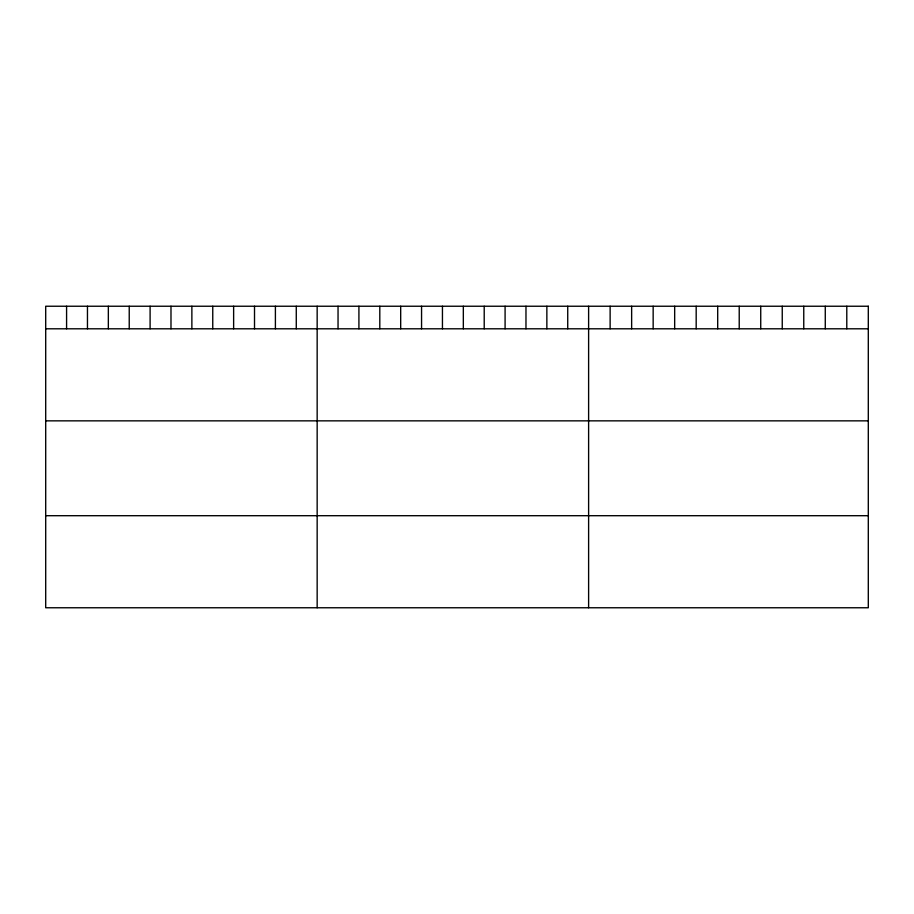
<?xml version="1.0" encoding="UTF-8"?>
<svg xmlns="http://www.w3.org/2000/svg" width="914" height="914" viewBox="0 0 914 914"><rect width="100%" height="100%" fill="white"/><g stroke="black" fill="none" stroke-linecap="round" stroke-linejoin="round"><path stroke-width="1.37" d="M45.7 328.8L868.3 328.8M45.7 420.851L868.3 420.851M45.7 515.702L868.3 515.702M846.787 306.236L846.787 328.8M825.273 306.236L825.273 328.8M803.76 306.236L803.76 328.8M782.247 306.236L782.247 328.8M760.734 306.236L760.734 328.8M739.22 306.236L739.22 328.8M717.696 306.236L717.696 328.8M696.182 306.236L696.182 328.8M674.669 306.236L674.669 328.8M653.156 306.236L653.156 328.8M631.643 306.236L631.643 328.8M610.129 306.236L610.129 328.8M588.616 306.236L588.616 607.764M567.731 306.236L567.731 328.8M546.858 306.236L546.858 328.8M525.973 306.236L525.973 328.8M505.088 306.236L505.088 328.8M484.214 306.236L484.214 328.8M463.329 306.236L463.329 328.8M442.445 306.236L442.445 328.8M421.56 306.236L421.56 328.8M400.686 306.236L400.686 328.8M379.801 306.236L379.801 328.8M358.916 306.236L358.916 328.8M338.043 306.236L338.043 328.8M317.158 306.236L317.158 607.764M296.273 306.236L296.273 328.8M275.4 306.236L275.4 328.8M254.515 306.236L254.515 328.8M233.63 306.236L233.63 328.8M212.756 306.236L212.756 328.8M191.871 306.236L191.871 328.8M170.987 306.236L170.987 328.8M150.102 306.236L150.102 328.8M129.228 306.236L129.228 328.8M108.343 306.236L108.343 328.8M87.458 306.236L87.458 328.8M66.585 306.236L66.585 328.8M868.3 306.236L45.7 306.236L45.7 607.764L868.3 607.764L868.3 306.236"/></g></svg>
